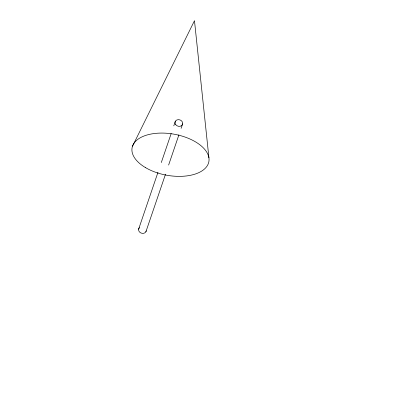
<?xml version="1.0" encoding="UTF-8"?>
<svg xmlns="http://www.w3.org/2000/svg" width="414" height="414" viewBox="0 0 414 414"><rect width="100%" height="100%" fill="white"/><g stroke="black" fill="none" stroke-linecap="round" stroke-linejoin="round"><path stroke-width="0.62" d="M138.612 229.18L157.977 172.307M161.305 162.521L171.163 133.577M173.797 125.83L175.329 121.349M145.935 231.695L165.507 174.211M168.627 165.036L178.9 134.871M181.12 128.345L182.646 123.864M132.516 146.199L194.482 20.7L208.925 157.791M146.214 230.883A3.902 3.291 18.8 0 1 140.869 232.947A3.902 3.291 18.8 0 1 139.414 227.669M145.635 167.686A39.009 20.845 10.2 0 0 208.465 163.23A39.009 20.845 10.2 0 0 157.367 133.225A39.009 20.845 10.2 0 0 145.635 167.686M175.748 124.707A3.902 3.291 18.8 0 0 182.367 124.676A3.902 3.291 18.8 0 0 178.424 119.651A3.902 3.291 18.8 0 0 175.748 124.707"/></g></svg>
